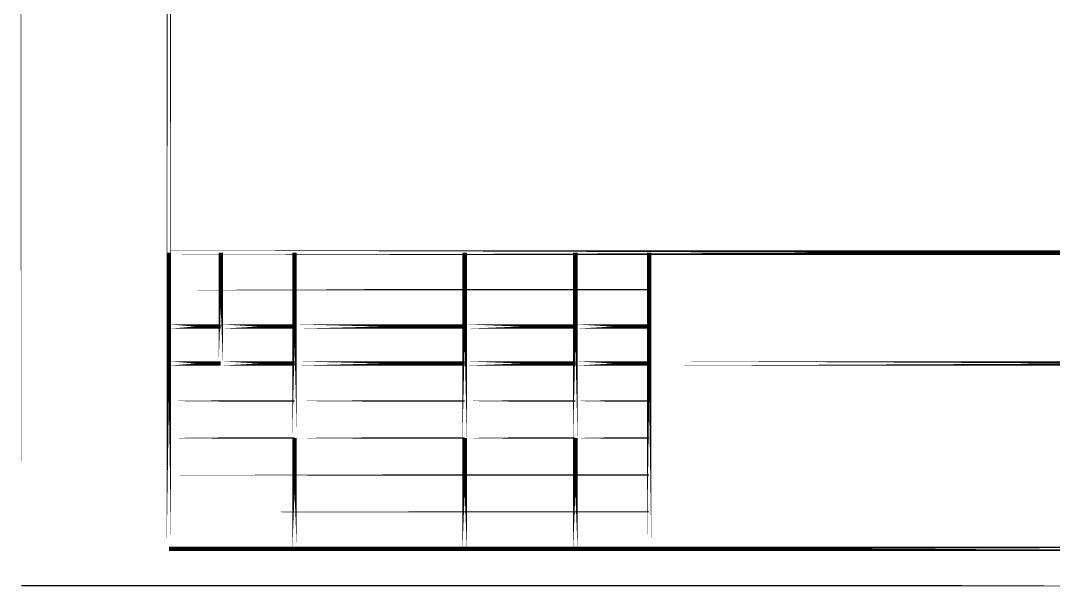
# Model space of a CAD drawing. Extents: x 0 to 359, y 1 to 652.
# Drawn here: x 0.4 to 140.2, y 0.5 to 77 of the extents above; entities that cross this region are included whole.
import ezdxf

# ---------------------------------------------------------------- set-up
doc = ezdxf.new("R2010")
doc.units = 0
doc.layers.add('C00-00-00-BLACK', color=7, linetype='CONTINUOUS')

msp = doc.modelspace()

# ---------------------------------------------------------------- linework, layer by layer
at = {"layer": 'C00-00-00-BLACK'}
for points, const_width in [([(0.5085, 0.5926), (0.5085, 297.604), (0.5085, 0.5926)], 0.1693), ([(20.4887, 5.5879), (20.4887, 292.608), (20.4887, 5.5879)], 0.5927), ([(20.4887, 45.635), (205.486, 45.635), (20.4887, 45.635)], 0.5927), ([(20.4887, 5.5879), (20.4887, 45.635), (20.4887, 5.5879)], 0.5927), ([(27.5167, 30.6489), (27.5167, 45.635), (27.5167, 30.6489)], 0.5927), ([(37.5073, 20.5741), (37.5073, 45.635), (37.5073, 20.5741)], 0.5927), ([(60.5374, 20.5741), (60.5374, 45.635), (60.5374, 20.5741)], 0.5927), ([(75.522, 20.5741), (75.522, 45.635), (75.522, 20.5741)], 0.5927), ([(85.5126, 5.5879), (85.5126, 45.635), (85.5126, 5.5879)], 0.5927), ([(20.4887, 40.6396), (85.5126, 40.6396), (20.4887, 40.6396)], 0.1693), ([(20.4887, 35.6443), (27.5167, 35.6443), (20.4887, 35.6443)], 0.5927), ([(27.5167, 35.6443), (37.5073, 35.6443), (27.5167, 35.6443)], 0.5927), ([(37.5073, 35.6443), (60.5374, 35.6443), (37.5073, 35.6443)], 0.5927), ([(60.5374, 35.6443), (75.522, 35.6443), (60.5374, 35.6443)], 0.5927), ([(75.522, 35.6443), (85.5126, 35.6443), (75.522, 35.6443)], 0.5927), ([(20.4887, 30.6489), (27.5167, 30.6489), (20.4887, 30.6489)], 0.5927), ([(27.5167, 30.6489), (37.5073, 30.6489), (27.5167, 30.6489)], 0.5927), ([(37.5073, 30.6489), (60.5374, 30.6489), (37.5073, 30.6489)], 0.5927), ([(60.5374, 30.6489), (75.522, 30.6489), (60.5374, 30.6489)], 0.5927), ([(75.522, 30.6489), (85.5126, 30.6489), (75.522, 30.6489)], 0.5927), ([(85.5126, 30.6489), (205.486, 30.6489), (85.5126, 30.6489)], 0.5927), ([(20.4887, 25.5695), (37.5073, 25.5695), (20.4887, 25.5695)], 0.1693), ([(37.5073, 25.5695), (60.5374, 25.5695), (37.5073, 25.5695)], 0.1693), ([(60.5374, 25.5695), (75.522, 25.5695), (60.5374, 25.5695)], 0.1693), ([(75.522, 25.5695), (85.5126, 25.5695), (75.522, 25.5695)], 0.1693), ([(20.4887, 20.5741), (37.5073, 20.5741), (20.4887, 20.5741)], 0.1693), ([(37.5073, 5.5879), (37.5073, 20.5741), (37.5073, 5.5879)], 0.5927), ([(37.5073, 20.5741), (60.5374, 20.5741), (37.5073, 20.5741)], 0.1693), ([(60.5374, 5.5879), (60.5374, 20.5741), (60.5374, 5.5879)], 0.5927), ([(60.5374, 20.5741), (75.522, 20.5741), (60.5374, 20.5741)], 0.1693), ([(75.522, 5.5879), (75.522, 20.5741), (75.522, 5.5879)], 0.5927), ([(75.522, 20.5741), (85.5126, 20.5741), (75.522, 20.5741)], 0.1693), ([(20.4887, 15.5787), (85.5126, 15.5787), (20.4887, 15.5787)], 0.1693), ([(20.4887, 10.5833), (85.5126, 10.5833), (20.4887, 10.5833)], 0.1693), ([(205.486, 5.5879), (20.4887, 5.5879), (205.486, 5.5879)], 0.5927), ([(210.482, 0.5926), (0.5085, 0.5926), (210.482, 0.5926)], 0.1693)]:
    msp.add_lwpolyline(points, close=True, dxfattribs=dict(at, const_width=const_width))

doc.saveas('drawing.dxf')
